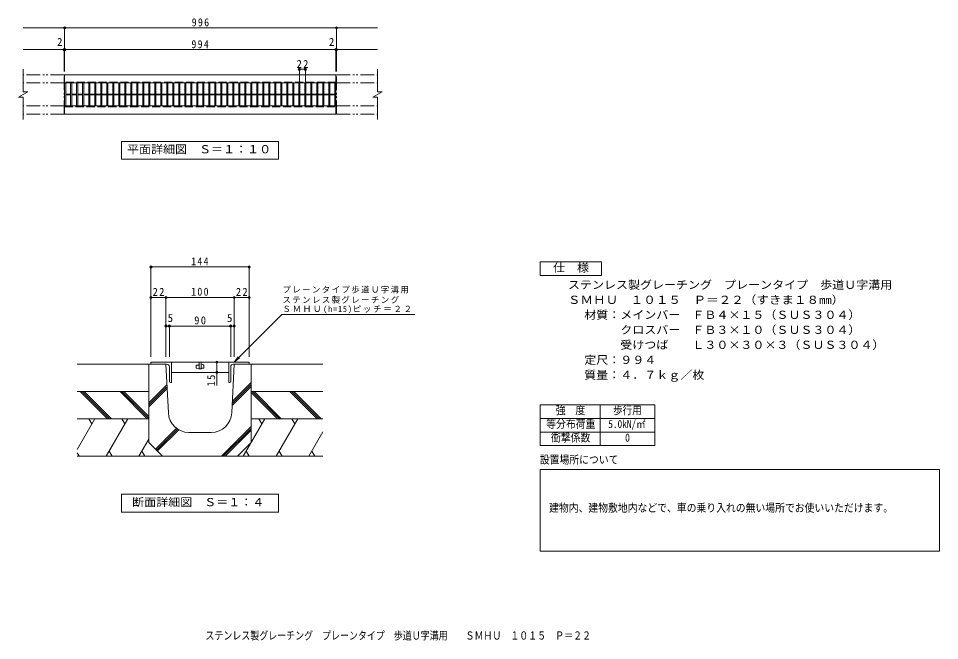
# Model space of a CAD drawing. Units: millimetres at full size, with parts at other scales. Extents: x -645 to 705, y -545 to 367.
import ezdxf
from ezdxf.enums import TextEntityAlignment as Align

# ---------------------------------------------------------------- set-up
doc = ezdxf.new("R2010")
doc.units = ezdxf.units.MM
doc.header["$LTSCALE"] = 4
doc.header["$PDMODE"] = 32
doc.header["$PDSIZE"] = 3.2
doc.linetypes.add('DASHED3', pattern=[4, 3, -1])
doc.linetypes.add('DOUBLE_CHAIN1', pattern=[8.8, 5, -1, 0.6, -0.6, 0.6, -1])
for name, color, linetype, lineweight in [('A-0', 7, 'Continuous', 9), ('A-2', 3, 'Continuous', 9), ('A-4', 2, 'Continuous', 9), ('A-5', 7, 'Continuous', 9), ('A-6', 6, 'Continuous', 9), ('C-1', 2, 'Continuous', 9), ('C-2', 3, 'Continuous', 9), ('C-4', 7, 'Continuous', 9), ('C-5', 7, 'Continuous', 9)]:
    doc.layers.add(name, color=color, linetype=linetype, lineweight=lineweight)
doc.layers.add('F-5_F-5ﾚｲﾔ', color=2, linetype='Continuous')
doc.styles.add('ＭＳ ゴシック', font='')
doc.styles.get('ＭＳ ゴシック').set_extended_font_data('MS Gothic')

msp = doc.modelspace()

# ---------------------------------------------------------------- linework, layer by layer
at = {"layer": 'A-0'}
for p, q in [((-450.411, 3.835), (-450.411, -128.836)), ((-306.411, 2.635), (-450.411, 2.635)), ((-306.411, 3.835), (-306.411, -128.836)), ((-428.411, -42.094), (-450.411, -42.094)), ((-428.411, -40.894), (-428.411, -128.836)), ((-328.411, -42.094), (-428.411, -42.094)), ((-328.411, -40.894), (-328.411, -128.836)), ((-306.411, -42.094), (-328.411, -42.094)), ((-423.411, -83.969), (-428.411, -83.969)), ((-423.411, -82.769), (-423.411, -128.836)), ((-333.411, -83.969), (-423.411, -83.969)), ((-333.411, -82.769), (-333.411, -128.836)), ((-328.411, -83.969), (-333.411, -83.969)), ((-328.411, -136.836), (-322.323, -128.903)), ((-328.411, -136.836), (-320.477, -130.749)), ((-353.774, -136.836), (-353.774, -151.836)), ((-353.774, -151.836), (-353.774, -170.923))]:
    msp.add_line(p, q, dxfattribs=at)
msp.add_lwpolyline([(-328.411, -136.836), (-258.624, -67.049), (-63.87, -67.049)], dxfattribs=at)
msp.add_lwpolyline([(-493.411, -356.451), (-493.411, -330.451), (-263.411, -330.451), (-263.411, -356.451)], close=True, dxfattribs=at)
for p in [(-450.411, 2.635), (-306.411, 2.635), (-450.411, -42.094), (-428.411, -42.094), (-328.411, -42.094), (-306.411, -42.094), (-428.411, -83.969), (-423.411, -83.969), (-333.411, -83.969), (-328.411, -83.969), (-353.774, -136.836), (-353.774, -151.836)]:
    msp.add_point(p, dxfattribs=at)
at = {"layer": 'A-2'}
for p, q in [((-420.411, -136.836), (-450.411, -136.836)), ((-450.411, -137.836), (-450.411, -136.836)), ((-448.411, -139.836), (-427.411, -139.836)), ((-423.411, -164.836), (-423.411, -143.836)), ((-420.411, -136.836), (-420.411, -166.836)), ((-336.411, -136.836), (-420.411, -136.836)), ((-383.911, -145.234), (-383.911, -141.586)), ((-383.579, -145.705), (-380.411, -146.836)), ((-383.411, -141.086), (-380.911, -141.086)), ((-380.411, -140.586), (-380.411, -140.336)), ((-376.911, -146.836), (-380.411, -146.836)), ((-379.911, -136.836), (-379.911, -146.836)), ((-376.911, -136.836), (-376.911, -146.836)), ((-376.411, -139.836), (-376.911, -139.836)), ((-373.243, -140.968), (-376.411, -139.836)), ((-376.411, -146.336), (-376.411, -146.086)), ((-375.911, -145.586), (-373.411, -145.586)), ((-372.911, -141.439), (-372.911, -145.086)), ((-336.411, -136.836), (-336.411, -166.836)), ((-336.411, -136.836), (-306.411, -136.836)), ((-333.411, -164.836), (-333.411, -143.836)), ((-308.411, -139.836), (-329.411, -139.836)), ((-306.411, -137.836), (-306.411, -136.836)), ((-420.411, -151.836), (-336.411, -151.836)), ((-421.411, -166.836), (-420.411, -166.836)), ((-335.411, -166.836), (-336.411, -166.836))]:
    msp.add_line(p, q, dxfattribs=at)
for centre, radius, start, end in [((-448.411, -137.836), 2, 180, 270), ((-427.411, -143.836), 4, 0, 90), ((-383.411, -141.586), 0.5, 90, 180), ((-383.411, -145.234), 0.5, 180, 250.34616), ((-380.911, -140.586), 0.5, 270, 0), ((-379.911, -140.336), 0.5, 90, 180), ((-376.911, -146.336), 0.5, 270, 0), ((-375.911, -146.086), 0.5, 90, 180), ((-373.411, -145.086), 0.5, 270, 0), ((-373.411, -141.439), 0.5, 0, 70.34616), ((-329.411, -143.836), 4, 90, 180), ((-308.411, -137.836), 2, 270, 0), ((-421.411, -164.836), 2, 180, 270), ((-335.411, -164.836), 2, 270, 0)]:
    msp.add_arc(centre, radius, start, end, dxfattribs=at)
at = {"layer": 'A-4'}
for p, q in [((119.806, -199.231), (287.806, -199.231)), ((119.806, -199.231), (119.806, -259.231)), ((207.806, -199.231), (207.806, -259.231)), ((287.806, -199.231), (287.806, -259.231)), ((119.806, -219.231), (287.806, -219.231)), ((119.806, -239.231), (287.806, -239.231)), ((119.806, -259.231), (287.806, -259.231)), ((119.806, -413.872), (119.806, -294.006))]:
    msp.add_line(p, q, dxfattribs=at)
msp.add_lwpolyline([(119.806, -294.006), (705.181, -294.006), (705.181, -413.872), (119.806, -413.872)], dxfattribs=at)
at = {"layer": 'A-5'}
msp.add_lwpolyline([(119.806, -9.852), (119.806, 10.148), (209.806, 10.148), (209.806, -9.852)], close=True, dxfattribs=at)
at = {"layer": 'A-6'}
for p, q in [((-558.411, -139.836), (-428.411, -139.836)), ((-453.411, -254.836), (-453.411, -139.836)), ((-424.836, -211.334), (-428.411, -139.836)), ((-331.986, -211.334), (-328.411, -139.836)), ((-198.411, -139.836), (-328.411, -139.836)), ((-303.411, -254.836), (-303.411, -139.836)), ((-453.411, -196.569), (-427.486, -170.645)), ((-453.411, -199.398), (-427.404, -173.391)), ((-331.44, -200.423), (-303.411, -172.394)), ((-331.291, -197.446), (-303.411, -169.565)), ((-331.142, -194.469), (-303.411, -166.737)), ((-558.411, -179.836), (-453.411, -179.836)), ((-514.035, -219.836), (-554.035, -179.836)), ((-511.206, -219.836), (-551.206, -179.836)), ((-508.378, -219.836), (-548.378, -179.836)), ((-455.655, -219.836), (-495.655, -179.836)), ((-453.411, -219.252), (-492.827, -179.836)), ((-453.411, -216.424), (-489.999, -179.836)), ((-453.411, -202.226), (-427.322, -176.137)), ((-198.411, -179.836), (-303.411, -179.836)), ((-265.003, -219.836), (-303.411, -181.428)), ((-262.174, -219.836), (-302.174, -179.836)), ((-259.346, -219.836), (-299.346, -179.836)), ((-206.623, -219.836), (-246.623, -179.836)), ((-203.795, -219.836), (-243.795, -179.836)), ((-200.967, -219.836), (-240.967, -179.836)), ((-558.411, -219.836), (-453.411, -219.836)), ((-532.43, -219.836), (-558.411, -264.836)), ((-541.257, -219.836), (-536.844, -227.481)), ((-484.355, -219.836), (-516.109, -274.836)), ((-493.182, -219.836), (-488.769, -227.481)), ((-283.398, -219.836), (-315.152, -274.836)), ((-198.411, -219.836), (-303.411, -219.836)), ((-292.225, -219.836), (-287.812, -227.481)), ((-235.323, -219.836), (-267.077, -274.836)), ((-244.15, -219.836), (-239.737, -227.481)), ((-443.854, -264.393), (-413.114, -233.654)), ((-442.44, -265.807), (-411.464, -234.831)), ((-441.025, -267.222), (-409.713, -235.909)), ((-394.873, -239.836), (-361.948, -239.836)), ((-347.217, -274.836), (-303.411, -231.03)), ((-344.388, -274.836), (-303.411, -233.859)), ((-341.56, -274.836), (-303.411, -236.687)), ((-198.411, -239.171), (-219.002, -274.836)), ((-453.411, -249.508), (-468.034, -274.836)), ((-433.411, -274.836), (-453.411, -254.836)), ((-323.411, -274.836), (-303.411, -254.836)), ((-555.357, -274.836), (-558.411, -269.547)), ((-507.282, -274.836), (-511.695, -267.191)), ((-459.207, -274.836), (-463.62, -267.191)), ((-310.738, -267.191), (-306.325, -274.836)), ((-262.663, -267.191), (-258.25, -274.836)), ((-214.588, -267.191), (-210.175, -274.836)), ((-433.411, -274.836), (-558.411, -274.836)), ((-433.411, -274.836), (-323.411, -274.836)), ((-198.411, -274.836), (-323.411, -274.836))]:
    msp.add_line(p, q, dxfattribs=at)
for centre, start, end in [((-394.873, -209.836), 182.86241, 270), ((-361.948, -209.836), 270, 357.13759)]:
    msp.add_arc(centre, 30, start, end, dxfattribs=at)
at = {"layer": 'C-1', "linetype": 'DOUBLE_CHAIN1'}
for p, q in [((-577.611, 284.227), (-637.611, 284.227)), ((-577.611, 226.627), (-577.611, 284.227)), ((-178.411, 284.227), (-118.411, 284.227)), ((-178.411, 226.627), (-178.411, 284.227)), ((-577.611, 272.227), (-637.611, 272.227)), ((-178.411, 272.227), (-118.411, 272.227)), ((-577.611, 238.628), (-637.611, 238.628)), ((-178.411, 238.628), (-118.411, 238.628)), ((-577.611, 226.627), (-637.611, 226.627)), ((-178.411, 226.627), (-118.411, 226.627))]:
    msp.add_line(p, q, dxfattribs=at)
at = {"layer": 'C-1'}
for p, q in [((-179.211, 284.227), (-576.811, 284.227)), ((-576.811, 272.227), (-576.811, 284.227)), ((-179.211, 284.227), (-179.211, 272.227)), ((-179.211, 272.227), (-576.811, 272.227)), ((-644.539, 251.427), (-630.683, 259.427)), ((-125.339, 251.427), (-111.483, 259.427)), ((-576.811, 238.628), (-179.211, 238.628)), ((-576.811, 226.627), (-576.811, 238.628)), ((-179.211, 238.628), (-179.211, 226.627)), ((-576.811, 226.627), (-179.211, 226.627))]:
    msp.add_line(p, q, dxfattribs=at)
at = {"layer": 'C-1', "linetype": 'DASHED3'}
for p, q in [((-179.211, 273.427), (-576.811, 273.427)), ((-576.811, 237.428), (-179.211, 237.428))]:
    msp.add_line(p, q, dxfattribs=at)
at = {"layer": 'C-1'}
for points in [[(-637.611, 292.227), (-637.611, 259.427), (-630.683, 259.427)], [(-118.411, 292.227), (-118.411, 259.427), (-111.483, 259.427)], [(-644.539, 251.427), (-637.611, 251.427), (-637.611, 218.627)], [(-125.339, 251.427), (-118.411, 251.427), (-118.411, 218.627)]]:
    msp.add_lwpolyline(points, dxfattribs=at)
at = {"layer": 'C-2'}
for p, q in [((-576.811, 272.227), (-576.811, 238.628)), ((-575.211, 272.227), (-575.211, 238.628)), ((-568.011, 272.227), (-568.011, 238.628)), ((-566.411, 272.227), (-566.411, 238.628)), ((-559.211, 272.227), (-559.211, 238.628)), ((-557.611, 272.227), (-557.611, 238.628)), ((-550.411, 272.227), (-550.411, 238.628)), ((-548.811, 272.227), (-548.811, 238.628)), ((-541.611, 272.227), (-541.611, 238.628)), ((-540.011, 272.227), (-540.011, 238.628)), ((-532.811, 272.227), (-532.811, 238.628)), ((-531.211, 272.227), (-531.211, 238.628)), ((-524.011, 272.227), (-524.011, 238.628)), ((-522.411, 272.227), (-522.411, 238.628)), ((-515.211, 272.227), (-515.211, 238.628)), ((-513.611, 272.227), (-513.611, 238.628)), ((-506.411, 272.227), (-506.411, 238.628)), ((-504.811, 272.227), (-504.811, 238.628)), ((-497.611, 272.227), (-497.611, 238.628)), ((-496.011, 272.227), (-496.011, 238.628)), ((-488.811, 272.227), (-488.811, 238.628)), ((-487.211, 272.227), (-487.211, 238.628)), ((-480.011, 272.227), (-480.011, 238.628)), ((-478.411, 272.227), (-478.411, 238.628)), ((-471.211, 272.227), (-471.211, 238.628)), ((-469.611, 272.227), (-469.611, 238.628)), ((-462.411, 272.227), (-462.411, 238.628)), ((-460.811, 272.227), (-460.811, 238.628)), ((-453.611, 272.227), (-453.611, 238.628)), ((-452.011, 272.227), (-452.011, 238.628)), ((-444.811, 272.227), (-444.811, 238.628)), ((-443.211, 272.227), (-443.211, 238.628)), ((-436.011, 272.227), (-436.011, 238.628)), ((-434.411, 272.227), (-434.411, 238.628)), ((-427.211, 272.227), (-427.211, 238.628)), ((-425.611, 272.227), (-425.611, 238.628)), ((-418.411, 272.227), (-418.411, 238.628)), ((-416.811, 272.227), (-416.811, 238.628)), ((-409.611, 272.227), (-409.611, 238.628)), ((-408.011, 272.227), (-408.011, 238.628)), ((-400.811, 272.227), (-400.811, 238.628)), ((-399.211, 272.227), (-399.211, 238.628)), ((-392.011, 272.227), (-392.011, 238.628)), ((-390.411, 272.227), (-390.411, 238.628)), ((-383.211, 272.227), (-383.211, 238.628)), ((-381.611, 272.227), (-381.611, 238.628)), ((-374.411, 272.227), (-374.411, 238.628)), ((-372.811, 272.227), (-372.811, 238.628)), ((-365.611, 272.227), (-365.611, 238.628)), ((-364.011, 272.227), (-364.011, 238.628)), ((-356.811, 272.227), (-356.811, 238.628)), ((-355.211, 272.227), (-355.211, 238.628)), ((-348.011, 272.227), (-348.011, 238.628)), ((-346.411, 272.227), (-346.411, 238.628)), ((-339.211, 272.227), (-339.211, 238.628)), ((-337.611, 272.227), (-337.611, 238.628)), ((-330.411, 272.227), (-330.411, 238.628)), ((-328.811, 272.227), (-328.811, 238.628)), ((-321.611, 272.227), (-321.611, 238.628)), ((-320.011, 272.227), (-320.011, 238.628)), ((-312.811, 272.227), (-312.811, 238.628)), ((-311.211, 272.227), (-311.211, 238.628)), ((-304.011, 272.227), (-304.011, 238.628)), ((-302.411, 272.227), (-302.411, 238.628)), ((-295.211, 272.227), (-295.211, 238.628)), ((-293.611, 272.227), (-293.611, 238.628)), ((-286.411, 272.227), (-286.411, 238.628)), ((-284.811, 272.227), (-284.811, 238.628)), ((-277.611, 272.227), (-277.611, 238.628)), ((-276.011, 272.227), (-276.011, 238.628)), ((-268.811, 272.227), (-268.811, 238.628)), ((-267.211, 272.227), (-267.211, 238.628)), ((-260.011, 272.227), (-260.011, 238.628)), ((-258.411, 272.227), (-258.411, 238.628)), ((-251.211, 272.227), (-251.211, 238.628)), ((-249.611, 272.227), (-249.611, 238.628)), ((-242.411, 272.227), (-242.411, 238.628)), ((-240.811, 272.227), (-240.811, 238.628)), ((-233.611, 272.227), (-233.611, 238.628)), ((-232.011, 272.227), (-232.011, 238.628)), ((-224.811, 272.227), (-224.811, 238.628)), ((-223.211, 272.227), (-223.211, 238.628)), ((-216.011, 272.227), (-216.011, 238.628)), ((-214.411, 272.227), (-214.411, 238.628)), ((-207.211, 272.227), (-207.211, 238.628)), ((-205.611, 272.227), (-205.611, 238.628)), ((-198.411, 272.227), (-198.411, 238.628)), ((-196.811, 272.227), (-196.811, 238.628)), ((-189.611, 272.227), (-189.611, 238.628)), ((-188.011, 272.227), (-188.011, 238.628)), ((-180.811, 272.227), (-180.811, 238.628)), ((-179.211, 272.227), (-179.211, 238.628)), ((-575.211, 256.027), (-568.011, 256.027)), ((-575.211, 254.827), (-568.011, 254.827)), ((-566.411, 256.027), (-559.211, 256.027)), ((-566.411, 254.827), (-559.211, 254.827)), ((-557.611, 256.027), (-550.411, 256.027)), ((-557.611, 254.827), (-550.411, 254.827)), ((-548.81, 256.027), (-541.61, 256.027)), ((-548.81, 254.827), (-541.61, 254.827)), ((-540.01, 256.027), (-532.81, 256.027)), ((-540.01, 254.827), (-532.81, 254.827)), ((-531.21, 256.027), (-524.01, 256.027)), ((-531.21, 254.827), (-524.01, 254.827)), ((-522.41, 256.027), (-515.21, 256.027)), ((-522.41, 254.827), (-515.21, 254.827)), ((-513.61, 256.027), (-506.41, 256.027)), ((-513.61, 254.827), (-506.41, 254.827)), ((-504.81, 256.027), (-497.61, 256.027)), ((-504.81, 254.827), (-497.61, 254.827)), ((-496.009, 256.027), (-488.81, 256.027)), ((-496.009, 254.827), (-488.81, 254.827)), ((-487.209, 256.027), (-480.009, 256.027)), ((-487.209, 254.827), (-480.009, 254.827)), ((-478.409, 256.027), (-471.209, 256.027)), ((-478.409, 254.827), (-471.209, 254.827)), ((-469.609, 256.027), (-462.409, 256.027)), ((-469.609, 254.827), (-462.409, 254.827)), ((-460.809, 256.027), (-453.609, 256.027)), ((-460.809, 254.827), (-453.609, 254.827)), ((-452.009, 256.027), (-444.809, 256.027)), ((-452.009, 254.827), (-444.809, 254.827)), ((-443.209, 256.027), (-436.009, 256.027)), ((-443.209, 254.827), (-436.009, 254.827)), ((-434.408, 256.027), (-427.208, 256.027)), ((-434.408, 254.827), (-427.208, 254.827)), ((-425.608, 256.027), (-418.408, 256.027)), ((-425.608, 254.827), (-418.408, 254.827)), ((-416.808, 256.027), (-409.608, 256.027)), ((-416.808, 254.827), (-409.608, 254.827)), ((-408.008, 256.027), (-400.808, 256.027)), ((-408.008, 254.827), (-400.808, 254.827)), ((-399.208, 256.027), (-392.008, 256.027)), ((-399.208, 254.827), (-392.008, 254.827)), ((-390.408, 256.027), (-383.208, 256.027)), ((-390.408, 254.827), (-383.208, 254.827)), ((-381.608, 256.027), (-374.408, 256.027)), ((-381.608, 254.827), (-374.408, 254.827)), ((-372.807, 256.027), (-365.607, 256.027)), ((-372.807, 254.827), (-365.607, 254.827)), ((-364.007, 256.027), (-356.807, 256.027)), ((-364.007, 254.827), (-356.807, 254.827)), ((-355.207, 256.027), (-348.007, 256.027)), ((-355.207, 254.827), (-348.007, 254.827)), ((-346.407, 256.027), (-339.207, 256.027)), ((-346.407, 254.827), (-339.207, 254.827)), ((-337.607, 256.027), (-330.407, 256.027)), ((-337.607, 254.827), (-330.407, 254.827)), ((-328.807, 256.027), (-321.607, 256.027)), ((-328.807, 254.827), (-321.607, 254.827)), ((-320.007, 256.027), (-312.807, 256.027)), ((-320.007, 254.827), (-312.807, 254.827)), ((-311.206, 256.027), (-304.006, 256.027)), ((-311.206, 254.827), (-304.006, 254.827)), ((-302.406, 256.027), (-295.206, 256.027)), ((-302.406, 254.827), (-295.206, 254.827)), ((-293.606, 256.027), (-286.406, 256.027)), ((-293.606, 254.827), (-286.406, 254.827)), ((-284.806, 256.027), (-277.606, 256.027)), ((-284.806, 254.827), (-277.606, 254.827)), ((-276.006, 256.027), (-268.806, 256.027)), ((-276.006, 254.827), (-268.806, 254.827)), ((-267.206, 256.027), (-260.006, 256.027)), ((-267.206, 254.827), (-260.006, 254.827)), ((-258.405, 256.027), (-251.205, 256.027)), ((-258.405, 254.827), (-251.205, 254.827)), ((-249.605, 256.027), (-242.405, 256.027)), ((-249.605, 254.827), (-242.405, 254.827)), ((-240.805, 256.027), (-233.605, 256.027)), ((-240.805, 254.827), (-233.605, 254.827)), ((-232.005, 256.027), (-224.805, 256.027)), ((-232.005, 254.827), (-224.805, 254.827)), ((-223.205, 256.027), (-216.005, 256.027)), ((-223.205, 254.827), (-216.005, 254.827)), ((-214.405, 256.027), (-207.205, 256.027)), ((-214.405, 254.827), (-207.205, 254.827)), ((-205.605, 256.027), (-198.405, 256.027)), ((-205.605, 254.827), (-198.405, 254.827)), ((-196.804, 256.027), (-189.604, 256.027)), ((-196.804, 254.827), (-189.604, 254.827)), ((-188.004, 256.027), (-180.804, 256.027)), ((-188.004, 254.827), (-180.804, 254.827))]:
    msp.add_line(p, q, dxfattribs=at)
at = {"layer": 'C-4'}
for p, q in [((-637.611, 353.027), (-118.411, 353.027)), ((-576.811, 289.027), (-576.811, 354.227)), ((-178.411, 289.027), (-178.411, 354.227)), ((-637.611, 321.027), (-118.411, 321.027)), ((-577.611, 289.027), (-577.611, 322.227)), ((-179.211, 289.027), (-179.211, 322.227)), ((-232.811, 268.228), (-232.811, 293.427)), ((-232.811, 292.227), (-224.011, 292.227)), ((-224.011, 268.228), (-224.011, 293.427))]:
    msp.add_line(p, q, dxfattribs=at)
for p in [(-576.811, 353.027), (-178.411, 353.027), (-577.611, 321.027), (-576.811, 321.027), (-179.211, 321.027), (-178.411, 321.027), (-232.811, 292.227), (-224.011, 292.227)]:
    msp.add_point(p, dxfattribs=at)
at = {"layer": 'C-5'}
msp.add_lwpolyline([(-493.411, 160.628), (-493.411, 186.627), (-263.411, 186.627), (-263.411, 160.628)], close=True, dxfattribs=at)

# ---------------------------------------------------------------- texts
at = {"layer": 'A-0', "color": 2, "style": 'ＭＳ ゴシック'}
for p in [(-425.918, -81.569), (-339.061, -81.569)]:
    msp.add_text('5', height=11.73, dxfattribs=at).set_placement(p, align=Align.BOTTOM_LEFT)
at = {"layer": 'A-0', "color": 2, "style": 'ＭＳ ゴシック', "width": 1.1}
msp.add_text('断面詳細図\u3000Ｓ＝１：４', height=11.73, dxfattribs=at).set_placement((-477.903, -351.451), align=Align.BOTTOM_LEFT)
at = {"layer": 'A-0', "color": 2, "char_height": 11.73, "attachment_point": 7, "style": 'ＭＳ ゴシック'}
for s, insert in [('\\T1.27;\\W0.9;144', (-391.411, 5.035)), ('\\T1.27;\\W0.95;22', (-447.911, -39.694)), ('\\T1.27;\\W0.9;100', (-391.411, -39.694)), ('\\T1.27;\\W0.95;22', (-325.911, -39.694)), ('\\T1.27;\\W0.95;90', (-386.911, -81.569))]:
    msp.add_mtext(s, dxfattribs=dict(at, insert=insert))
at = {"layer": 'A-0', "char_height": 8.798, "attachment_point": 7, "style": 'ＭＳ ゴシック'}
for s, insert in [('\\T1.17;プレーンタイプ歩道Ｕ字溝用', (-257.661, -35.999)), ('\\T1.17;ステンレス製グレーチング', (-257.661, -50.986)), ('\\T1.21;ＳＭＨＵ(h=15)ピッチ＝２２', (-257.661, -65.641))]:
    msp.add_mtext(s, dxfattribs=dict(at, insert=insert))
at = {"layer": 'A-0', "color": 2, "insert": (-356.174, -172.425), "char_height": 11.73, "attachment_point": 7, "rotation": 90, "style": 'ＭＳ ゴシック'}
msp.add_mtext('\\T1.27;\\W0.95;15', dxfattribs=at)
at = {"layer": 'A-5', "color": 2, "style": 'ＭＳ ゴシック'}
for s, width, p in [('仕\u3000様', 1.1, (138.806, -7.852)), ('ステンレス製グレーチング\u3000プレーンタイプ\u3000歩道Ｕ字溝用', 1.1, (160.642, -33.02)), ('ＳＭＨＵ\u3000１０１５\u3000Ｐ＝２２（すきま１８mm）', 1.15, (160.642, -55.02)), ('材質：メインバー\u3000ＦＢ４×１５（ＳＵＳ３０４）', 1.1, (184.527, -77.02)), ('\u3000\u3000\u3000クロスバー\u3000ＦＢ３×１０（ＳＵＳ３０４）', 1.1, (184.527, -99.021)), ('\u3000\u3000\u3000受けつば\u3000\u3000Ｌ３０×３０×３（ＳＵＳ３０４）', 1.1, (184.527, -121.02)), ('定尺：９９４', 1.1, (184.527, -143.021)), ('質量：４．７ｋｇ／枚', 1.1, (184.527, -165.021))]:
    msp.add_text(s, height=11.73, dxfattribs=dict(at, width=width)).set_placement(p, align=Align.BOTTOM_LEFT)
at = {"layer": 'A-5', "style": 'ＭＳ ゴシック'}
for s, width, p in [('強\u3000度', 0.9, (142.806, -216.831)), ('歩行用', 0.85, (226.806, -216.831)), ('等分布荷重', 0.9, (128.806, -236.831)), ('5.0kN/㎡', 0.85, (219.806, -236.831)), ('衝撃係数', 0.9, (135.806, -256.831)), ('0', 0.9, (244.306, -256.831)), ('設置場所について', 0.9, (119.453, -289.153)), ('建物内、建物敷地内などで、車の乗り入れの無い場所でお使いいただけます。', 0.9, (132.986, -359.771))]:
    msp.add_text(s, height=11.73, dxfattribs=dict(at, width=width)).set_placement(p, align=Align.BOTTOM_LEFT)
at = {"layer": 'C-4', "color": 2, "style": 'ＭＳ ゴシック'}
for p in [(-587.996, 323.027), (-189.595, 323.027)]:
    msp.add_text('2', height=11.73, dxfattribs=at).set_placement(p, align=Align.BOTTOM_LEFT)
at = {"layer": 'C-4', "color": 2, "char_height": 11.73, "attachment_point": 7, "style": 'ＭＳ ゴシック'}
for s, insert in [('\\T1.27;\\W0.9;996', (-390.611, 355.027)), ('\\T1.27;\\W0.9;994', (-391.011, 323.027)), ('\\T1.27;\\W0.95;22', (-236.911, 294.228))]:
    msp.add_mtext(s, dxfattribs=dict(at, insert=insert))
at = {"layer": 'C-5', "color": 2, "style": 'ＭＳ ゴシック', "width": 1.1}
msp.add_text('平面詳細図\u3000Ｓ＝１：１０', height=11.73, dxfattribs=at).set_placement((-485.411, 165.627), align=Align.BOTTOM_LEFT)
at = {"layer": 'F-5_F-5ﾚｲﾔ', "style": 'ＭＳ ゴシック', "width": 0.8}
msp.add_text('ステンレス製グレーチング\u3000プレーンタイプ\u3000歩道Ｕ字溝用\u3000\u3000ＳＭＨＵ\u3000１０１５\u3000Ｐ＝２２', height=11.73, dxfattribs=at).set_placement((-370.476, -546.95), align=Align.BOTTOM_LEFT)

doc.saveas('drawing.dxf')
